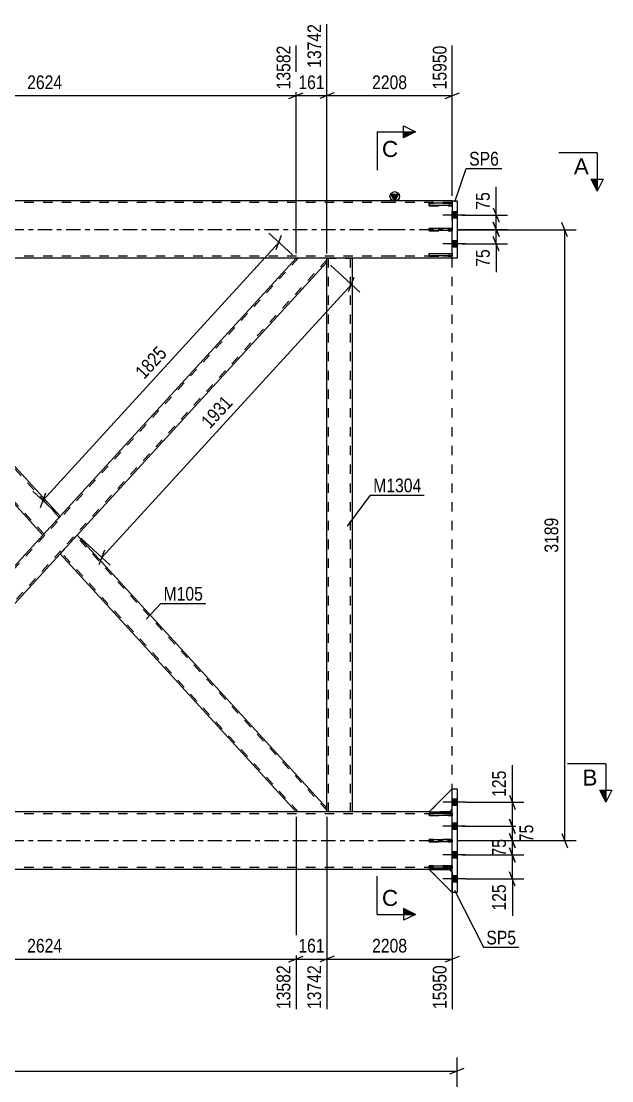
# Model space of a CAD drawing. Header units: millimetres. Extents: x 0 to 841, y 0 to 594.
# Drawn here: x 478.1 to 601.4, y 247.1 to 468.3 of the extents above; entities that cross this region are included whole.
import ezdxf

# ---------------------------------------------------------------- set-up
doc = ezdxf.new("R2010")
doc.units = ezdxf.units.MM
doc.linetypes.add('DXK_LINE_DOT2', pattern=[3.9198, 1.9599, -1.9599])
doc.linetypes.add('DXK_LINE_DOT3', pattern=[5.9187, 2.979, -0.9799, 0.9799, -0.9799])
doc.styles.add('Arial', font='ARIAL.TTF', dxfattribs={"height": 0.2})
doc.styles.add('Arial Narrow', font='ARIALN.TTF', dxfattribs={"height": 0.2})

# ---------------------------------------------------------------- blocks, each defined once
blk = doc.blocks.new('Part-761549663-4377 - 4273')
at = {"color": 2, "linetype": 'Continuous'}
for p, q in [((568.12, 308.03), (563.32, 303.23)), ((563.32, 303.23), (567.52, 303.23)), ((567.52, 303.23), (568.12, 303.83))]:
    blk.add_line(p, q, dxfattribs=at)
at = {"color": 7, "linetype": 'DXK_LINE_DOT2'}
blk.add_line((568.12, 303.83), (568.12, 308.03), dxfattribs=at)
blk = doc.blocks.new('Part-761549663-4385 - 4273')
at = {"color": 2, "linetype": 'Continuous'}
for p, q in [((563.32, 302.95), (568.12, 302.95)), ((563.32, 302.47), (563.32, 302.95)), ((568.12, 302.47), (563.32, 302.47)), ((568.12, 302.95), (568.12, 302.47))]:
    blk.add_line(p, q, dxfattribs=at)
at = {"color": 7, "linetype": 'DXK_LINE_DOT2'}
blk.add_line((567.52, 302.47), (567.52, 302.95), dxfattribs=at)
blk = doc.blocks.new('Part-761549663-4380 - 4273')
at = {"color": 7, "linetype": 'DXK_LINE_DOT2'}
for p, q in [((563.32, 291.21), (567.52, 291.21)), ((568.12, 286.41), (563.32, 291.21)), ((567.52, 291.21), (568.12, 290.61)), ((568.12, 290.61), (568.12, 286.41))]:
    blk.add_line(p, q, dxfattribs=at)
blk = doc.blocks.new('Part-761549663-4379 - 4273')
at = {"color": 2, "linetype": 'Continuous'}
for p, q in [((563.32, 291.21), (567.52, 291.21)), ((568.12, 286.41), (563.32, 291.21)), ((567.52, 291.21), (568.12, 290.61)), ((568.12, 286.41), (568.12, 286.43))]:
    blk.add_line(p, q, dxfattribs=at)
at = {"color": 7, "linetype": 'DXK_LINE_DOT2'}
blk.add_line((568.12, 286.43), (568.12, 290.61), dxfattribs=at)
blk = doc.blocks.new('Bolt-761549663-4317 - 4273')
at = {"linetype": 'Continuous'}
for points in [[(568.12, 305.89), (568.12, 304.57), (569.12, 304.57), (569.12, 305.89)], [(568.12, 305.89), (568.12, 304.57), (569.12, 304.57), (569.12, 305.89)], [(568.12, 305.89), (568.12, 304.57), (569.12, 304.57), (569.12, 305.89)], [(568.12, 300.89), (568.12, 299.57), (569.12, 299.57), (569.12, 300.89)], [(568.12, 300.89), (568.12, 299.57), (569.12, 299.57), (569.12, 300.89)], [(568.12, 294.89), (568.12, 293.57), (569.12, 293.57), (569.12, 294.89)], [(568.12, 294.89), (568.12, 293.57), (569.12, 293.57), (569.12, 294.89)], [(568.12, 289.89), (568.12, 288.57), (569.12, 288.57), (569.12, 289.89)], [(568.12, 289.89), (568.12, 288.57), (569.12, 288.57), (569.12, 289.89)], [(568.12, 289.89), (568.12, 288.57), (569.12, 288.57), (569.12, 289.89)]]:
    blk.add_hatch(color=1, dxfattribs=at).paths.add_polyline_path(points)
at = {"color": 1, "linetype": 'Continuous'}
for p, q in [((569.12, 305.89), (568.12, 305.89)), ((569.12, 305.89), (568.12, 305.89)), ((569.12, 305.89), (568.12, 305.89)), ((570.88, 305.23), (566.12, 305.23)), ((570.88, 305.23), (566.12, 305.23)), ((570.88, 305.23), (566.12, 305.23)), ((569.12, 304.57), (568.12, 304.57)), ((569.12, 304.57), (568.12, 304.57)), ((569.12, 304.57), (568.12, 304.57)), ((569.12, 300.89), (568.12, 300.89)), ((569.12, 300.89), (568.12, 300.89)), ((570.88, 300.23), (566.12, 300.23)), ((570.88, 300.23), (566.12, 300.23)), ((569.12, 299.57), (568.12, 299.57)), ((569.12, 299.57), (568.12, 299.57)), ((569.12, 294.89), (568.12, 294.89)), ((569.12, 294.89), (568.12, 294.89)), ((570.88, 294.23), (566.12, 294.23)), ((570.88, 294.23), (566.12, 294.23)), ((569.12, 293.57), (568.12, 293.57)), ((569.12, 293.57), (568.12, 293.57)), ((569.12, 289.89), (568.12, 289.89)), ((569.12, 289.89), (568.12, 289.89)), ((569.12, 289.89), (568.12, 289.89)), ((570.88, 289.23), (566.12, 289.23)), ((570.88, 289.23), (566.12, 289.23)), ((570.88, 289.23), (566.12, 289.23)), ((569.12, 288.57), (568.12, 288.57)), ((569.12, 288.57), (568.12, 288.57)), ((569.12, 288.57), (568.12, 288.57))]:
    blk.add_line(p, q, dxfattribs=at)
blk = doc.blocks.new('Bolt-761549663-4318 - 4273')
at = {"linetype": 'Continuous'}
for points in [[(568.12, 428.49), (568.12, 427.17), (569.12, 427.17), (569.12, 428.49)], [(568.12, 428.49), (568.12, 427.17), (569.12, 427.17), (569.12, 428.49)], [(568.12, 422.49), (568.12, 421.17), (569.12, 421.17), (569.12, 422.49)], [(568.12, 422.49), (568.12, 421.17), (569.12, 421.17), (569.12, 422.49)]]:
    blk.add_hatch(color=1, dxfattribs=at).paths.add_polyline_path(points)
at = {"color": 1, "linetype": 'Continuous'}
for p, q in [((570.88, 427.83), (566.12, 427.83)), ((570.88, 427.83), (566.12, 427.83)), ((569.12, 428.49), (568.12, 428.49)), ((569.12, 428.49), (568.12, 428.49)), ((569.12, 427.17), (568.12, 427.17)), ((569.12, 427.17), (568.12, 427.17)), ((570.88, 421.83), (566.12, 421.83)), ((570.88, 421.83), (566.12, 421.83)), ((569.12, 422.49), (568.12, 422.49)), ((569.12, 422.49), (568.12, 422.49)), ((569.12, 421.17), (568.12, 421.17)), ((569.12, 421.17), (568.12, 421.17))]:
    blk.add_line(p, q, dxfattribs=at)
blk = doc.blocks.new('Part-761549663-4323 - 4273')
at = {"color": 2, "linetype": 'Continuous'}
for p, q in [((555.22, 303.23), (434.42, 303.23)), ((563.32, 303.23), (555.32, 303.23)), ((568.12, 303.23), (567.52, 303.23)), ((555.22, 291.23), (67.28, 291.23)), ((568.12, 291.23), (555.32, 291.23))]:
    blk.add_line(p, q, dxfattribs=at)
at = {"color": 7, "linetype": 'DXK_LINE_DOT2'}
for p, q in [((567.52, 303.23), (563.32, 303.23)), ((568.12, 291.23), (568.12, 303.23)), ((555.22, 302.83), (67.28, 302.83)), ((568.12, 302.83), (555.32, 302.83)), ((555.22, 291.63), (67.28, 291.63)), ((568.12, 291.63), (555.32, 291.63))]:
    blk.add_line(p, q, dxfattribs=at)
at = {"color": 7, "linetype": 'DXK_LINE_DOT3'}
for p, q in [((67.28, 297.23), (555.22, 297.23)), ((555.32, 297.23), (568.12, 297.23))]:
    blk.add_line(p, q, dxfattribs=at)
blk = doc.blocks.new('Part-761549663-4328 - 4273')
at = {"linetype": 'Continuous'}
blk.add_hatch(color=2, dxfattribs=at).paths.add_polyline_path([(556.12, 430.83), (555.32, 432.23), (556.92, 432.23)])
at = {"color": 2, "linetype": 'Continuous'}
for p, q in [((556.12, 430.83), (555.32, 432.23)), ((555.32, 432.23), (556.92, 432.23)), ((556.92, 432.23), (556.12, 430.83)), ((555.22, 430.83), (434.42, 430.83)), ((568.12, 430.83), (555.32, 430.83)), ((555.22, 418.83), (67.28, 418.83)), ((568.12, 418.83), (555.32, 418.83))]:
    blk.add_line(p, q, dxfattribs=at)
at = {"color": 7, "linetype": 'DXK_LINE_DOT2'}
for p, q in [((555.22, 430.43), (67.28, 430.43)), ((568.12, 430.43), (555.32, 430.43)), ((568.12, 418.83), (568.12, 430.83)), ((555.22, 419.23), (67.28, 419.23)), ((568.12, 419.23), (555.32, 419.23))]:
    blk.add_line(p, q, dxfattribs=at)
at = {"color": 7, "linetype": 'DXK_LINE_DOT3'}
for p, q in [((67.28, 424.83), (555.22, 424.83)), ((555.32, 424.83), (568.12, 424.83))]:
    blk.add_line(p, q, dxfattribs=at)
at = {"color": 2, "linetype": 'Continuous'}
blk.add_circle((556.12, 431.73), 1, dxfattribs=at)
blk = doc.blocks.new('Part-761549663-4386 - 4273')
at = {"color": 2, "linetype": 'Continuous'}
for p, q in [((563.32, 297.45), (568.12, 297.45)), ((563.32, 296.97), (563.32, 297.45)), ((568.12, 296.97), (563.32, 296.97)), ((568.12, 297.45), (568.12, 296.97))]:
    blk.add_line(p, q, dxfattribs=at)
at = {"color": 7, "linetype": 'DXK_LINE_DOT2'}
blk.add_line((567.52, 296.97), (567.52, 297.45), dxfattribs=at)
blk = doc.blocks.new('Part-761549663-4384 - 4273')
at = {"color": 2, "linetype": 'Continuous'}
for p, q in [((563.32, 291.95), (568.12, 291.95)), ((563.32, 291.47), (563.32, 291.95)), ((568.12, 291.47), (563.32, 291.47)), ((568.12, 291.95), (568.12, 291.47))]:
    blk.add_line(p, q, dxfattribs=at)
at = {"color": 7, "linetype": 'DXK_LINE_DOT2'}
blk.add_line((567.52, 291.47), (567.52, 291.95), dxfattribs=at)
blk = doc.blocks.new('Part-761549663-4335 - 4273')
at = {"color": 7, "linetype": 'DXK_LINE_DOT2'}
for p, q in [((568.12, 419.76), (563.32, 419.76)), ((563.32, 419.76), (563.32, 419.28)), ((563.32, 419.28), (568.12, 419.28)), ((567.52, 419.28), (567.52, 419.76)), ((568.12, 419.28), (568.12, 419.76))]:
    blk.add_line(p, q, dxfattribs=at)
blk = doc.blocks.new('Part-761549663-4336 - 4273')
at = {"color": 7, "linetype": 'DXK_LINE_DOT2'}
for p, q in [((568.12, 430.28), (563.32, 430.28)), ((563.32, 430.28), (563.32, 429.8)), ((563.32, 429.8), (568.12, 429.8)), ((567.52, 430.28), (567.52, 429.8)), ((568.12, 429.8), (568.12, 430.28))]:
    blk.add_line(p, q, dxfattribs=at)
blk = doc.blocks.new('Part-761549663-4337 - 4273')
at = {"color": 7, "linetype": 'DXK_LINE_DOT2'}
for p, q in [((568.12, 425.02), (563.32, 425.02)), ((563.32, 425.02), (563.32, 424.54)), ((567.52, 424.54), (567.52, 425.02)), ((568.12, 424.54), (568.12, 425.02)), ((563.32, 424.54), (568.12, 424.54))]:
    blk.add_line(p, q, dxfattribs=at)
blk = doc.blocks.new('Part-761549663-4338 - 4273')
at = {"color": 2, "linetype": 'Continuous'}
for p, q in [((563.32, 419.81), (568.12, 419.81)), ((563.32, 419.33), (563.32, 419.81)), ((568.12, 419.33), (563.32, 419.33)), ((568.12, 419.81), (568.12, 419.33))]:
    blk.add_line(p, q, dxfattribs=at)
at = {"color": 7, "linetype": 'DXK_LINE_DOT2'}
blk.add_line((567.52, 419.33), (567.52, 419.81), dxfattribs=at)
blk = doc.blocks.new('Part-761549663-4468 - 4273')
at = {"color": 7, "linetype": 'DXK_LINE_DOT2'}
for p, q in [((535.95, 418.83), (430.56, 303.56)), ((541.94, 418.51), (436.55, 303.23)), ((541.94, 418.83), (535.52, 418.83)), ((486.25, 364.95), (482.67, 361.03)), ((489.83, 361.03), (486.25, 357.12)), ((430.9, 304.4), (430.56, 304.03)), ((430.56, 303.23), (430.56, 304.03)), ((436.98, 303.23), (430.56, 303.23))]:
    blk.add_line(p, q, dxfattribs=at)
at = {"color": 2, "linetype": 'Continuous'}
for p, q in [((535.52, 418.83), (486.25, 364.95)), ((541.94, 418.03), (541.94, 418.83)), ((541.94, 418.03), (489.83, 361.03)), ((482.67, 361.03), (430.9, 304.4)), ((486.25, 357.12), (436.98, 303.23))]:
    blk.add_line(p, q, dxfattribs=at)
blk = doc.blocks.new('Part-761549663-4339 - 4273')
at = {"color": 2, "linetype": 'Continuous'}
for p, q in [((568.12, 430.33), (563.32, 430.33)), ((563.32, 429.85), (563.32, 430.33)), ((568.12, 429.85), (563.32, 429.85)), ((568.12, 430.33), (568.12, 429.85))]:
    blk.add_line(p, q, dxfattribs=at)
at = {"color": 7, "linetype": 'DXK_LINE_DOT2'}
blk.add_line((567.52, 429.85), (567.52, 430.33), dxfattribs=at)
blk = doc.blocks.new('Part-761549663-4340 - 4273')
at = {"color": 2, "linetype": 'Continuous'}
for p, q in [((563.32, 425.07), (568.12, 425.07)), ((563.32, 424.59), (563.32, 425.07)), ((568.12, 425.07), (568.12, 424.59)), ((568.12, 424.59), (563.32, 424.59))]:
    blk.add_line(p, q, dxfattribs=at)
at = {"color": 7, "linetype": 'DXK_LINE_DOT2'}
blk.add_line((567.52, 424.59), (567.52, 425.07), dxfattribs=at)
blk = doc.blocks.new('Part-761549663-4378 - 4273')
at = {"color": 7, "linetype": 'DXK_LINE_DOT2'}
for p, q in [((568.12, 308.03), (563.32, 303.23)), ((568.12, 303.83), (568.12, 308.03)), ((563.32, 303.23), (567.52, 303.23)), ((567.52, 303.23), (568.12, 303.83))]:
    blk.add_line(p, q, dxfattribs=at)
blk = doc.blocks.new('Part-761549663-4381 - 4273')
at = {"color": 7, "linetype": 'DXK_LINE_DOT2'}
for p, q in [((568.12, 291.95), (563.32, 291.95)), ((563.32, 291.95), (563.32, 291.47)), ((563.32, 291.47), (568.12, 291.47)), ((567.52, 291.47), (567.52, 291.95)), ((568.12, 291.47), (568.12, 291.95))]:
    blk.add_line(p, q, dxfattribs=at)
blk = doc.blocks.new('Part-761549663-4382 - 4273')
at = {"color": 7, "linetype": 'DXK_LINE_DOT2'}
for p, q in [((568.12, 302.95), (563.32, 302.95)), ((563.32, 302.95), (563.32, 302.47)), ((563.32, 302.47), (568.12, 302.47)), ((567.52, 302.47), (567.52, 302.95)), ((568.12, 302.47), (568.12, 302.95))]:
    blk.add_line(p, q, dxfattribs=at)
blk = doc.blocks.new('Part-761549663-4383 - 4273')
at = {"color": 7, "linetype": 'DXK_LINE_DOT2'}
for p, q in [((568.12, 297.45), (563.32, 297.45)), ((563.32, 297.45), (563.32, 296.97)), ((563.32, 296.97), (568.12, 296.97)), ((567.52, 296.97), (567.52, 297.45)), ((568.12, 296.97), (568.12, 297.45))]:
    blk.add_line(p, q, dxfattribs=at)
blk = doc.blocks.new('Part-761549663-4401 - 4273')
at = {"color": 2, "linetype": 'Continuous'}
for p, q in [((568.12, 308.03), (569.12, 308.03)), ((568.12, 302.95), (568.12, 308.03)), ((569.12, 308.03), (569.12, 286.43)), ((568.12, 297.45), (568.12, 302.47)), ((568.12, 291.95), (568.12, 296.97)), ((568.12, 286.43), (568.12, 291.47)), ((569.12, 286.43), (568.12, 286.43))]:
    blk.add_line(p, q, dxfattribs=at)
at = {"color": 7, "linetype": 'DXK_LINE_DOT2'}
for p, q in [((568.12, 302.47), (568.12, 302.95)), ((568.12, 296.97), (568.12, 297.45)), ((568.12, 291.47), (568.12, 291.95))]:
    blk.add_line(p, q, dxfattribs=at)
blk = doc.blocks.new('Part-761549663-4406 - 4273')
at = {"color": 2, "linetype": 'Continuous'}
for p, q in [((568.12, 430.83), (568.12, 430.33)), ((568.12, 430.83), (569.12, 430.83)), ((568.12, 429.85), (568.12, 425.07)), ((569.12, 430.83), (569.12, 418.83)), ((568.12, 419.81), (568.12, 424.59)), ((568.12, 418.83), (568.12, 419.33)), ((569.12, 418.83), (568.12, 418.83))]:
    blk.add_line(p, q, dxfattribs=at)
at = {"color": 7, "linetype": 'DXK_LINE_DOT2'}
for p, q in [((568.12, 430.33), (568.12, 429.85)), ((568.12, 425.07), (568.12, 424.59)), ((568.12, 419.33), (568.12, 419.81))]:
    blk.add_line(p, q, dxfattribs=at)
blk = doc.blocks.new('Part-761549663-4411 - 4273')
at = {"color": 2, "linetype": 'Continuous'}
for p, q in [((489.83, 361.03), (486.25, 357.12)), ((541.94, 304.03), (489.83, 361.03)), ((535.52, 303.23), (486.25, 357.12)), ((541.94, 303.23), (541.94, 304.03))]:
    blk.add_line(p, q, dxfattribs=at)
at = {"color": 7, "linetype": 'DXK_LINE_DOT2'}
for p, q in [((541.94, 303.56), (489.61, 360.8)), ((486.47, 357.36), (486.48, 357.38)), ((535.95, 303.23), (486.47, 357.36)), ((541.94, 303.23), (535.52, 303.23)), ((541.94, 303.23), (541.94, 303.27))]:
    blk.add_line(p, q, dxfattribs=at)
blk = doc.blocks.new('Part-761549663-4453 - 4273')
at = {"color": 7, "linetype": 'DXK_LINE_DOT2'}
for p, q in [((541.94, 418.83), (547.22, 418.83)), ((541.94, 418.03), (541.94, 418.83)), ((542.26, 303.23), (542.26, 418.83)), ((546.9, 303.23), (546.9, 418.83)), ((541.94, 303.23), (541.94, 304.03)), ((547.22, 303.23), (541.94, 303.23))]:
    blk.add_line(p, q, dxfattribs=at)
at = {"color": 2, "linetype": 'Continuous'}
for p, q in [((547.22, 418.83), (547.22, 303.23)), ((541.94, 304.03), (541.94, 418.03))]:
    blk.add_line(p, q, dxfattribs=at)
blk = doc.blocks.new('Part-761549663-4473 - 4273')
at = {"color": 2, "linetype": 'Continuous'}
for p, q in [((430.56, 418.03), (430.56, 418.83)), ((486.25, 364.95), (436.98, 418.83)), ((482.67, 361.03), (430.56, 418.03)), ((485.82, 364.47), (482.67, 361.03)), ((486.25, 364.95), (485.82, 364.47))]:
    blk.add_line(p, q, dxfattribs=at)
at = {"color": 7, "linetype": 'DXK_LINE_DOT2'}
for p, q in [((436.98, 418.83), (430.56, 418.83)), ((482.89, 361.27), (430.56, 418.51)), ((486.03, 364.71), (436.55, 418.83)), ((486.22, 364.91), (485.82, 364.47)), ((482.89, 361.27), (482.91, 361.29))]:
    blk.add_line(p, q, dxfattribs=at)
blk = doc.blocks.new('Line-761549663-5273 - 4273')
at = {"color": 1, "linetype": 'DXK_LINE_DOT2'}
blk.add_line((568.12, 303.23), (568.12, 418.83), dxfattribs=at)
blk = doc.blocks.new('StraightDimension-761549663-4560 - 4273')
at = {"color": 7, "linetype": 'Continuous'}
for p, q in [((580.06, 306.73), (581.26, 303.73)), ((570.91, 305.23), (583.06, 305.23)), ((580.66, 300.23), (580.66, 305.23)), ((581.26, 298.73), (580.06, 301.73)), ((570.12, 300.23), (583.06, 300.23))]:
    blk.add_line(p, q, dxfattribs=at)
at = {"color": 0}
blk.add_wipeout([(579.91, 312.44), (575.71, 312.44), (575.71, 305.76), (579.91, 305.76)], dxfattribs=at)
at = {"color": 7, "linetype": 'Continuous'}
blk.add_line((580.66, 305.23), (580.66, 312.97), dxfattribs=at)
blk.add_line((580.66, 305.23), (580.66, 312.97), dxfattribs=at)
at = {"color": 3, "style": 'Arial Narrow'}
blk.add_text('125', height=2.863, rotation=90.0002, dxfattribs=at).set_placement((579.31, 306.36))
blk = doc.blocks.new('StraightDimension-761549663-4573 - 4273')
at = {"color": 7, "linetype": 'Continuous'}
for p, q in [((580.06, 301.73), (581.26, 298.73)), ((570.12, 300.23), (583.51, 300.23)), ((581.26, 295.73), (580.06, 298.73)), ((580.66, 297.23), (580.66, 300.23)), ((569.12, 297.23), (583.51, 297.23))]:
    blk.add_line(p, q, dxfattribs=at)
at = {"color": 0}
blk.add_wipeout([(585.61, 301.16), (581.41, 301.16), (581.41, 296.31), (585.61, 296.31)], dxfattribs=at)
at = {"color": 3, "style": 'Arial Narrow'}
blk.add_text('75', height=2.863, rotation=90.0002, dxfattribs=at).set_placement((585.01, 296.91))
blk = doc.blocks.new('StraightDimension-761549663-4586 - 4273')
at = {"color": 7, "linetype": 'Continuous'}
for p, q in [((580.06, 298.73), (581.26, 295.73)), ((569.12, 297.23), (583.06, 297.23)), ((580.66, 294.23), (580.66, 297.23)), ((581.26, 292.73), (580.06, 295.73)), ((570.12, 294.23), (583.06, 294.23))]:
    blk.add_line(p, q, dxfattribs=at)
at = {"color": 0}
blk.add_wipeout([(579.91, 298.16), (575.71, 298.16), (575.71, 293.31), (579.91, 293.31)], dxfattribs=at)
at = {"color": 3, "style": 'Arial Narrow'}
blk.add_text('75', height=2.863, rotation=90.0002, dxfattribs=at).set_placement((579.31, 293.91))
blk = doc.blocks.new('StraightDimension-761549663-4599 - 4273')
at = {"color": 7, "linetype": 'Continuous'}
for p, q in [((580.06, 295.73), (581.26, 292.73)), ((570.12, 294.23), (583.06, 294.23)), ((580.66, 289.23), (580.66, 294.23)), ((581.26, 287.73), (580.06, 290.73)), ((570.91, 289.23), (583.06, 289.23))]:
    blk.add_line(p, q, dxfattribs=at)
at = {"color": 0}
blk.add_wipeout([(579.91, 288.71), (575.71, 288.71), (575.71, 282.02), (579.91, 282.02)], dxfattribs=at)
at = {"color": 7, "linetype": 'Continuous'}
blk.add_line((580.66, 289.23), (580.66, 281.5), dxfattribs=at)
blk.add_line((580.66, 289.23), (580.66, 281.5), dxfattribs=at)
at = {"color": 3, "style": 'Arial Narrow'}
blk.add_text('125', height=2.863, rotation=90.0002, dxfattribs=at).set_placement((579.31, 282.62))
blk = doc.blocks.new('StraightDimension-761549663-4696 - 4273')
at = {"color": 7, "linetype": 'Continuous'}
for p, q in [((534.78, 419.51), (529.8, 424.07)), ((531.33, 420.63), (532.47, 423.66)), ((482.63, 368.26), (531.9, 422.14)), ((485.51, 365.62), (480.53, 370.18)), ((483.2, 369.77), (482.06, 366.74))]:
    blk.add_line(p, q, dxfattribs=at)
at = {"color": 0}
blk.add_wipeout([(509.58, 398.85), (506.48, 401.68), (500.74, 395.4), (503.84, 392.56)], dxfattribs=at)
at = {"color": 3, "style": 'Arial Narrow'}
blk.add_text('1825', height=2.863, rotation=47.5612, dxfattribs=at).set_placement((503.8, 393.41))
blk = doc.blocks.new('StraightDimension-761549663-4727 - 4273')
at = {"color": 7, "linetype": 'Continuous'}
for p, q in [((569.12, 424.78), (593.99, 424.78)), ((592.19, 423.28), (590.99, 426.28)), ((591.59, 297.23), (591.59, 424.78)), ((590.99, 298.73), (592.19, 295.73)), ((569.12, 297.23), (593.99, 297.23))]:
    blk.add_line(p, q, dxfattribs=at)
at = {"color": 0}
blk.add_wipeout([(590.84, 365.26), (586.64, 365.26), (586.64, 356.75), (590.84, 356.75)], dxfattribs=at)
at = {"color": 3, "style": 'Arial Narrow'}
blk.add_text('3189', height=2.863, rotation=90.0002, dxfattribs=at).set_placement((590.24, 357.35))
blk = doc.blocks.new('StraightDimension-761549663-4862 - 4273')
at = {"color": 7, "linetype": 'Continuous'}
for p, q in [((430.56, 419.83), (430.56, 463.22)), ((535.52, 419.83), (535.52, 463.22)), ((432.06, 453.38), (429.06, 452.18)), ((430.56, 452.78), (535.52, 452.78)), ((534.02, 452.18), (537.02, 453.38))]:
    blk.add_line(p, q, dxfattribs=at)
at = {"color": 0, "linetype": 'Continuous'}
blk.add_wipeout([(534.92, 463.82), (530.72, 463.82), (530.72, 453.48), (534.92, 453.48)], dxfattribs=at)
at = {"color": 0}
blk.add_wipeout([(487.29, 453.53), (487.29, 457.73), (478.78, 457.73), (478.78, 453.53)], dxfattribs=at)
at = {"color": 3, "linetype": 'Continuous', "style": 'Arial Narrow'}
blk.add_text('13582', height=2.863, rotation=90.0002, dxfattribs=at).set_placement((534.32, 454.08))
at = {"color": 3, "style": 'Arial Narrow'}
blk.add_text('2624', height=2.863, dxfattribs=at).set_placement((479.38, 454.13))
blk = doc.blocks.new('StraightDimension-761549663-4873 - 4273')
at = {"color": 7, "linetype": 'Continuous'}
for p, q in [((541.94, 419.83), (541.94, 467.72)), ((535.52, 419.83), (535.52, 463.22)), ((534.02, 452.18), (537.02, 453.38)), ((535.52, 452.78), (541.94, 452.78)), ((543.44, 453.38), (540.44, 452.18))]:
    blk.add_line(p, q, dxfattribs=at)
at = {"color": 0}
blk.add_wipeout([(542.07, 453.53), (542.07, 457.73), (535.39, 457.73), (535.39, 453.53)], dxfattribs=at)
at = {"color": 0, "linetype": 'Continuous'}
blk.add_wipeout([(541.34, 468.32), (537.14, 468.32), (537.14, 457.98), (541.34, 457.98)], dxfattribs=at)
at = {"color": 3, "linetype": 'Continuous', "style": 'Arial Narrow'}
blk.add_text('13742', height=2.863, rotation=90.0002, dxfattribs=at).set_placement((540.74, 458.58))
at = {"color": 3, "style": 'Arial Narrow'}
blk.add_text('161', height=2.863, dxfattribs=at).set_placement((535.99, 454.13))
blk = doc.blocks.new('StraightDimension-761549663-4884 - 4273')
at = {"color": 7, "linetype": 'Continuous'}
for p, q in [((541.94, 419.83), (541.94, 467.72)), ((568.12, 431.83), (568.12, 463.22)), ((543.44, 453.38), (540.44, 452.18)), ((541.94, 452.78), (568.12, 452.78)), ((566.62, 452.18), (569.62, 453.38))]:
    blk.add_line(p, q, dxfattribs=at)
at = {"color": 0, "linetype": 'Continuous'}
blk.add_wipeout([(567.52, 463.82), (563.32, 463.82), (563.32, 453.48), (567.52, 453.48)], dxfattribs=at)
at = {"color": 0}
blk.add_wipeout([(559.29, 453.53), (559.29, 457.73), (550.78, 457.73), (550.78, 453.53)], dxfattribs=at)
at = {"color": 3, "linetype": 'Continuous', "style": 'Arial Narrow'}
blk.add_text('15950', height=2.863, rotation=90.0002, dxfattribs=at).set_placement((566.92, 454.08))
at = {"color": 3, "style": 'Arial Narrow'}
blk.add_text('2208', height=2.863, dxfattribs=at).set_placement((551.38, 454.13))
blk = doc.blocks.new('StraightDimension-761549663-4987 - 4273')
at = {"color": 7, "linetype": 'Continuous'}
for p, q in [((430.56, 302.23), (430.56, 257.57)), ((535.52, 302.23), (535.52, 262.07)), ((432.06, 273.11), (429.06, 271.91)), ((430.56, 272.51), (535.52, 272.51)), ((534.02, 271.91), (537.02, 273.11))]:
    blk.add_line(p, q, dxfattribs=at)
at = {"color": 0}
blk.add_wipeout([(487.29, 273.26), (487.29, 277.46), (478.78, 277.46), (478.78, 273.26)], dxfattribs=at)
at = {"color": 0, "linetype": 'Continuous'}
blk.add_wipeout([(534.92, 271.81), (530.72, 271.81), (530.72, 261.47), (534.92, 261.47)], dxfattribs=at)
at = {"color": 3, "style": 'Arial Narrow'}
blk.add_text('2624', height=2.863, dxfattribs=at).set_placement((479.38, 273.86))
at = {"color": 3, "linetype": 'Continuous', "style": 'Arial Narrow'}
blk.add_text('13582', height=2.863, rotation=90.0002, dxfattribs=at).set_placement((534.32, 262.07))
blk = doc.blocks.new('StraightDimension-761549663-4996 - 4273')
at = {"color": 7, "linetype": 'Continuous'}
for p, q in [((535.52, 302.23), (535.52, 262.07)), ((541.94, 302.23), (541.94, 262.07)), ((534.02, 271.91), (537.02, 273.11)), ((535.52, 272.51), (541.94, 272.51)), ((543.44, 273.11), (540.44, 271.91))]:
    blk.add_line(p, q, dxfattribs=at)
at = {"color": 0}
blk.add_wipeout([(542.07, 273.26), (542.07, 277.46), (535.39, 277.46), (535.39, 273.26)], dxfattribs=at)
at = {"color": 0, "linetype": 'Continuous'}
blk.add_wipeout([(541.34, 271.81), (537.14, 271.81), (537.14, 261.47), (541.34, 261.47)], dxfattribs=at)
at = {"color": 3, "style": 'Arial Narrow'}
blk.add_text('161', height=2.863, dxfattribs=at).set_placement((535.99, 273.86))
at = {"color": 3, "linetype": 'Continuous', "style": 'Arial Narrow'}
blk.add_text('13742', height=2.863, rotation=90.0002, dxfattribs=at).set_placement((540.74, 262.07))
blk = doc.blocks.new('StraightDimension-761549663-5005 - 4273')
at = {"color": 7, "linetype": 'Continuous'}
for p, q in [((541.94, 302.23), (541.94, 262.07)), ((568.12, 290.21), (568.12, 262.07)), ((543.44, 273.11), (540.44, 271.91)), ((541.94, 272.51), (568.12, 272.51)), ((566.62, 271.91), (569.62, 273.11))]:
    blk.add_line(p, q, dxfattribs=at)
at = {"color": 0}
blk.add_wipeout([(559.29, 273.26), (559.29, 277.46), (550.78, 277.46), (550.78, 273.26)], dxfattribs=at)
at = {"color": 0, "linetype": 'Continuous'}
blk.add_wipeout([(567.52, 271.81), (563.32, 271.81), (563.32, 261.47), (567.52, 261.47)], dxfattribs=at)
at = {"color": 3, "style": 'Arial Narrow'}
blk.add_text('2208', height=2.863, dxfattribs=at).set_placement((551.38, 273.86))
at = {"color": 3, "linetype": 'Continuous', "style": 'Arial Narrow'}
blk.add_text('15950', height=2.863, rotation=90.0002, dxfattribs=at).set_placement((566.92, 262.07))
blk = doc.blocks.new('StraightDimension-761549663-5108 - 4273')
at = {"color": 7, "linetype": 'Continuous'}
for p, q in [((542.68, 417.36), (548.83, 411.74)), ((546.49, 411.85), (547.63, 414.87)), ((494.94, 356.36), (547.06, 413.36)), ((490.57, 360.36), (496.71, 354.74)), ((495.51, 357.87), (494.37, 354.84))]:
    blk.add_line(p, q, dxfattribs=at)
at = {"color": 0}
blk.add_wipeout([(523.32, 388.5), (520.22, 391.34), (514.47, 385.06), (517.57, 382.22)], dxfattribs=at)
at = {"color": 3, "style": 'Arial Narrow'}
blk.add_text('1931', height=2.863, rotation=47.5612, dxfattribs=at).set_placement((517.54, 383.07))
blk = doc.blocks.new('StraightDimension-761549663-14562 - 4273')
at = {"color": 7, "linetype": 'Continuous'}
for p, q in [((576.68, 429.33), (577.88, 426.33)), ((570.12, 427.83), (579.68, 427.83)), ((577.28, 424.83), (577.28, 427.83)), ((569.12, 424.83), (579.68, 424.83)), ((577.88, 423.33), (576.68, 426.33))]:
    blk.add_line(p, q, dxfattribs=at)
at = {"color": 0}
blk.add_wipeout([(576.53, 433.21), (572.33, 433.21), (572.33, 428.36), (576.53, 428.36)], dxfattribs=at)
at = {"color": 7, "linetype": 'Continuous'}
blk.add_line((577.28, 427.83), (577.28, 433.74), dxfattribs=at)
blk.add_line((577.28, 427.83), (577.28, 433.74), dxfattribs=at)
at = {"color": 3, "style": 'Arial Narrow'}
blk.add_text('75', height=2.863, rotation=90.0002, dxfattribs=at).set_placement((575.93, 428.96))
blk = doc.blocks.new('StraightDimension-761549663-14563 - 4273')
at = {"color": 7, "linetype": 'Continuous'}
for p, q in [((569.12, 424.83), (579.68, 424.83)), ((576.68, 426.33), (577.88, 423.33)), ((577.28, 421.83), (577.28, 424.83)), ((577.88, 420.33), (576.68, 423.33)), ((570.12, 421.83), (579.68, 421.83))]:
    blk.add_line(p, q, dxfattribs=at)
at = {"color": 0}
blk.add_wipeout([(576.53, 421.31), (572.33, 421.31), (572.33, 416.45), (576.53, 416.45)], dxfattribs=at)
at = {"color": 7, "linetype": 'Continuous'}
blk.add_line((577.28, 421.83), (577.28, 415.93), dxfattribs=at)
blk.add_line((577.28, 421.83), (577.28, 415.93), dxfattribs=at)
at = {"color": 3, "style": 'Arial Narrow'}
blk.add_text('75', height=2.863, rotation=90.0002, dxfattribs=at).set_placement((575.93, 417.05))
blk = doc.blocks.new('StraightDimension-761549663-14696 - 2948')
at = {"color": 7, "linetype": 'Continuous'}
for p, q in [((569.12, 223.77), (569.12, 251.97)), ((53.38, 249.12), (569.12, 249.12)), ((567.62, 248.52), (570.62, 249.72))]:
    blk.add_line(p, q, dxfattribs=at)
blk = doc.blocks.new('Mark-761549663-4402 - 4273')
at = {"color": 0}
blk.add_wipeout([(577.85, 438.17), (577.85, 441.17), (571.64, 441.17), (571.64, 438.17)], dxfattribs=at)
blk.add_wipeout([(577.85, 438.17), (577.85, 441.17), (571.64, 441.17), (571.64, 438.17)], dxfattribs=at)
at = {"color": 30, "linetype": 'Continuous'}
for p, q in [((568.68, 430.6), (571.04, 437.57)), ((571.04, 437.57), (578.45, 437.57))]:
    blk.add_line(p, q, dxfattribs=at)
at = {"color": 3, "style": 'Arial Narrow'}
blk.add_text('SP6', height=2.863, dxfattribs=at).set_placement((571.64, 438.17))
blk = doc.blocks.new('Mark-761549663-4397 - 4273')
at = {"color": 0}
blk.add_wipeout([(581.44, 275.56), (581.44, 278.56), (575.23, 278.56), (575.23, 275.56)], dxfattribs=at)
blk.add_wipeout([(581.44, 275.56), (581.44, 278.56), (575.23, 278.56), (575.23, 275.56)], dxfattribs=at)
at = {"color": 30, "linetype": 'Continuous'}
for p, q in [((568.6, 286.88), (574.63, 274.96)), ((574.63, 274.96), (582.04, 274.96))]:
    blk.add_line(p, q, dxfattribs=at)
at = {"color": 3, "style": 'Arial Narrow'}
blk.add_text('SP5', height=2.863, dxfattribs=at).set_placement((575.23, 275.56))
blk = doc.blocks.new('Mark-761549663-4407 - 4273')
at = {"color": 0}
blk.add_wipeout([(516.07, 347.34), (516.07, 350.34), (507.85, 350.34), (507.85, 347.34)], dxfattribs=at)
blk.add_wipeout([(516.07, 347.34), (516.07, 350.34), (507.85, 350.34), (507.85, 347.34)], dxfattribs=at)
at = {"color": 30, "linetype": 'Continuous'}
for p, q in [((504.23, 343.44), (507.25, 346.74)), ((507.25, 346.74), (516.67, 346.74))]:
    blk.add_line(p, q, dxfattribs=at)
at = {"color": 3, "style": 'Arial Narrow'}
blk.add_text('M105', height=2.863, dxfattribs=at).set_placement((507.85, 347.34))
blk = doc.blocks.new('Mark-761549663-4449 - 4273')
at = {"color": 0}
blk.add_wipeout([(561.67, 369.96), (561.67, 372.96), (551.62, 372.96), (551.62, 369.96)], dxfattribs=at)
blk.add_wipeout([(561.67, 369.96), (561.67, 372.96), (551.62, 372.96), (551.62, 369.96)], dxfattribs=at)
at = {"color": 30, "linetype": 'Continuous'}
for p, q in [((546.25, 362.85), (551.02, 369.36)), ((551.02, 369.36), (562.27, 369.36))]:
    blk.add_line(p, q, dxfattribs=at)
at = {"color": 3, "style": 'Arial Narrow'}
blk.add_text('M1304', height=2.863, dxfattribs=at).set_placement((551.62, 369.96))
blk = doc.blocks.new('SectionMark-761549663-5208 - 4273')
at = {"color": 6, "linetype": 'Continuous'}
for p in [(598.36, 440.83), (599.61, 435.33)]:
    blk.add_line(p, (598.36, 432.83), dxfattribs=at)
at = {"color": 0, "linetype": 'Continuous'}
blk.add_wipeout([(596.61, 436.33), (596.61, 439.83), (593.5, 439.83), (593.5, 436.33)], dxfattribs=at)
at = {"linetype": 'Continuous'}
blk.add_hatch(color=6, dxfattribs=at).paths.add_polyline_path([(597.11, 435.33), (598.36, 435.33), (598.36, 432.83)])
at = {"color": 6, "linetype": 'Continuous'}
for p, q in [((598.36, 440.83), (590.36, 440.83)), ((597.11, 435.33), (599.61, 435.33)), ((598.36, 432.83), (597.11, 435.33))]:
    blk.add_line(p, q, dxfattribs=at)
at = {"color": 3, "linetype": 'Continuous', "style": 'Arial'}
blk.add_text('A', height=3.34, dxfattribs=at).set_placement((593.5, 436.33))
blk = doc.blocks.new('SectionMark-761549663-5214 - 4273')
at = {"color": 6, "linetype": 'Continuous'}
for p in [(600.17, 313.23), (601.42, 307.73)]:
    blk.add_line(p, (600.17, 305.23), dxfattribs=at)
at = {"color": 0, "linetype": 'Continuous'}
blk.add_wipeout([(598.42, 308.73), (598.42, 312.23), (595.31, 312.23), (595.31, 308.73)], dxfattribs=at)
at = {"linetype": 'Continuous'}
blk.add_hatch(color=6, dxfattribs=at).paths.add_polyline_path([(598.92, 307.73), (600.17, 307.73), (600.17, 305.23)])
at = {"color": 6, "linetype": 'Continuous'}
for p, q in [((600.17, 313.23), (592.17, 313.23)), ((598.92, 307.73), (601.42, 307.73)), ((600.17, 305.23), (598.92, 307.73))]:
    blk.add_line(p, q, dxfattribs=at)
at = {"color": 3, "linetype": 'Continuous', "style": 'Arial'}
blk.add_text('B', height=3.34, dxfattribs=at).set_placement((595.31, 308.73))
blk = doc.blocks.new('SectionMark-761549663-5216 - 4273')
at = {"linetype": 'Continuous'}
for points in [[(557.94, 443.97), (557.94, 445.22), (560.44, 445.22)], [(557.94, 281.84), (557.94, 283.09), (560.44, 281.84)]]:
    blk.add_hatch(color=6, dxfattribs=at).paths.add_polyline_path(points)
at = {"color": 6, "linetype": 'Continuous'}
for p, q in [((552.44, 445.22), (560.44, 445.22)), ((557.94, 443.97), (557.94, 446.47)), ((557.94, 446.47), (560.44, 445.22)), ((560.44, 445.22), (557.94, 443.97)), ((552.44, 281.84), (560.44, 281.84)), ((560.44, 281.84), (557.94, 283.09)), ((557.94, 283.09), (557.94, 280.59)), ((560.44, 281.84), (557.94, 280.59))]:
    blk.add_line(p, q, dxfattribs=at)
at = {"color": 0, "linetype": 'Continuous'}
for points in [[(556.81, 439.97), (556.81, 443.47), (553.44, 443.47), (553.44, 439.97)], [(556.81, 283.59), (556.81, 287.09), (553.44, 287.09), (553.44, 283.59)]]:
    blk.add_wipeout(points, dxfattribs=at)
at = {"color": 6, "linetype": 'Continuous'}
for p, q in [((552.44, 445.22), (552.44, 437.22)), ((552.44, 281.84), (552.44, 289.84))]:
    blk.add_line(p, q, dxfattribs=at)
at = {"color": 3, "linetype": 'Continuous', "style": 'Arial'}
for p in [(553.44, 439.97), (553.44, 283.59)]:
    blk.add_text('C', height=3.34, dxfattribs=at).set_placement(p)

msp = doc.modelspace()

# ---------------------------------------------------------------- block references
for name in ['Part-761549663-4328 - 4273', 'Part-761549663-4339 - 4273', 'Part-761549663-4336 - 4273', 'Part-761549663-4406 - 4273', 'Bolt-761549663-4318 - 4273', 'Part-761549663-4340 - 4273', 'Part-761549663-4337 - 4273', 'Part-761549663-4468 - 4273', 'Part-761549663-4473 - 4273', 'Part-761549663-4453 - 4273', 'Part-761549663-4338 - 4273', 'Part-761549663-4335 - 4273', 'Line-761549663-5273 - 4273', 'Part-761549663-4411 - 4273', 'Part-761549663-4377 - 4273', 'Part-761549663-4378 - 4273', 'Part-761549663-4401 - 4273', 'Bolt-761549663-4317 - 4273', 'Part-761549663-4323 - 4273', 'Part-761549663-4385 - 4273', 'Part-761549663-4382 - 4273', 'Part-761549663-4386 - 4273', 'Part-761549663-4383 - 4273', 'Part-761549663-4384 - 4273', 'Part-761549663-4381 - 4273', 'Part-761549663-4380 - 4273', 'Part-761549663-4379 - 4273', 'StraightDimension-761549663-14696 - 2948']:
    msp.add_blockref(name, (0, 0))

# ---------------------------------------------------------------- next in the draw order: block references
for name in ['StraightDimension-761549663-4696 - 4273', 'Mark-761549663-4407 - 4273', 'StraightDimension-761549663-4560 - 4273', 'StraightDimension-761549663-4987 - 4273']:
    msp.add_blockref(name, (0, 0))

# ---------------------------------------------------------------- next in the draw order: block references
for name in ['StraightDimension-761549663-4862 - 4273', 'StraightDimension-761549663-5108 - 4273', 'StraightDimension-761549663-4996 - 4273', 'StraightDimension-761549663-4573 - 4273']:
    msp.add_blockref(name, (0, 0))

# ---------------------------------------------------------------- next in the draw order: block references
for name in ['StraightDimension-761549663-4873 - 4273', 'Mark-761549663-4449 - 4273', 'StraightDimension-761549663-4586 - 4273']:
    msp.add_blockref(name, (0, 0))

# ---------------------------------------------------------------- next in the draw order: block references
msp.add_blockref('StraightDimension-761549663-4599 - 4273', (0, 0))

# ---------------------------------------------------------------- next in the draw order: block references
msp.add_blockref('StraightDimension-761549663-4727 - 4273', (0, 0))

# ---------------------------------------------------------------- next in the draw order: block references
for name in ['StraightDimension-761549663-4884 - 4273', 'SectionMark-761549663-5214 - 4273', 'StraightDimension-761549663-5005 - 4273']:
    msp.add_blockref(name, (0, 0))

# ---------------------------------------------------------------- next in the draw order: block references
for name in ['StraightDimension-761549663-14562 - 4273', 'Mark-761549663-4397 - 4273']:
    msp.add_blockref(name, (0, 0))

# ---------------------------------------------------------------- next in the draw order: block references
for name in ['Mark-761549663-4402 - 4273', 'StraightDimension-761549663-14563 - 4273']:
    msp.add_blockref(name, (0, 0))

# ---------------------------------------------------------------- next in the draw order: block references
msp.add_blockref('SectionMark-761549663-5208 - 4273', (0, 0))

# ---------------------------------------------------------------- next in the draw order: block references
msp.add_blockref('SectionMark-761549663-5216 - 4273', (0, 0))

doc.saveas('drawing.dxf')
